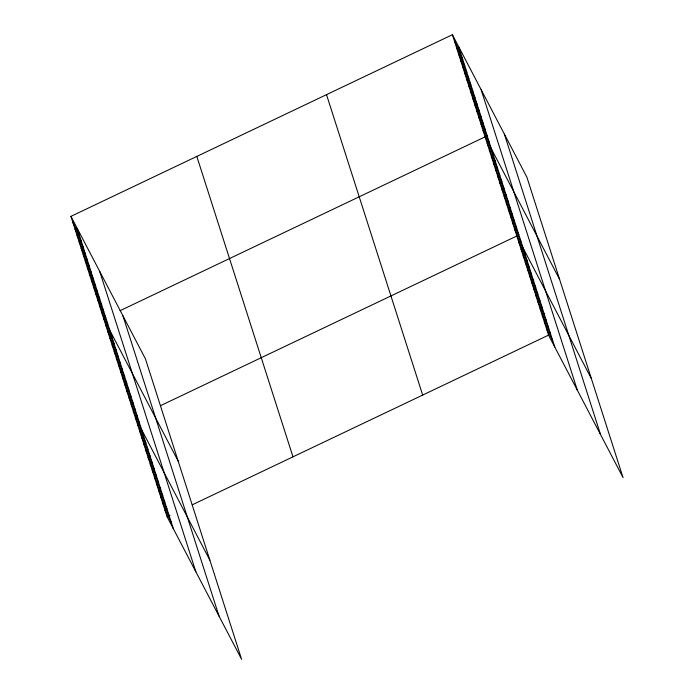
<?xml version="1.0" encoding="UTF-8"?>
<svg xmlns="http://www.w3.org/2000/svg" width="694" height="694" viewBox="0 0 694 694"><rect width="100%" height="100%" fill="white"/><g stroke="black" fill="none" stroke-linecap="round" stroke-linejoin="round"><path stroke-width="1.04" d="M70.944 216.363L145.445 358.876L241.599 659.3L167.098 516.787L70.944 216.363L452.401 34.7L526.902 177.213L623.056 477.637L548.555 335.124L452.401 34.7M105.566 317.583L103.632 318.511L178.132 461.016M120.097 310.669L485.097 136.848L559.598 279.352M137.299 416.73L135.365 417.649L209.866 560.162M160.54 405.66L516.83 235.986L591.331 378.499M167.098 516.787L170.004 515.408M192.273 504.798L548.555 335.124M454.449 41.085L460.66 52.978M456.487 47.47L462.707 59.363M458.534 53.854L464.746 65.748M460.573 60.239L466.793 72.124M462.62 66.624L468.832 78.509M464.659 73L470.879 84.894M466.706 79.385L472.918 91.278M468.745 85.77L474.965 97.663M470.792 92.155L477.012 104.048M472.831 98.539L479.051 110.433M474.878 104.924L481.098 116.818M476.925 111.309L483.137 123.202M478.964 117.694L485.184 129.587M481.011 124.079L487.223 135.972M483.05 130.463L489.27 142.348M487.214 143.458L493.425 155.343M489.322 150.06L495.542 161.954M491.439 156.671L497.659 168.564M493.555 163.281L499.775 175.174M495.672 169.891L501.892 181.785M497.789 176.502L504 188.395M499.906 183.112L506.117 195.005M502.022 189.722L508.234 201.607M504.13 196.333L510.35 208.217M506.247 202.943L512.467 214.828M508.364 209.545L514.584 221.438M510.48 216.155L516.7 228.048M512.597 222.765L518.808 234.659M514.714 229.376L520.925 241.269M518.939 242.596L525.158 254.49M521.055 249.207L527.275 261.091M523.172 255.817L529.392 267.702M525.289 262.427L531.509 274.312M527.405 269.029L533.617 280.923M529.522 275.639L535.733 287.533M531.63 282.25L537.85 294.143M533.747 288.86L539.967 300.754M535.863 295.471L542.083 307.364M537.98 302.081L544.2 313.974M540.097 308.691L546.317 320.576M542.214 315.302L548.425 327.186M544.33 321.903L550.542 333.797M546.438 328.514L552.658 340.407M72.983 222.748L79.203 234.641M75.03 229.133L81.241 241.026M77.069 235.518L83.289 247.411M79.116 241.902L85.327 253.796M81.155 248.287L87.375 260.172M83.202 254.672L89.413 266.557M85.241 261.048L91.461 272.942M87.288 267.433L93.499 279.326M89.326 273.818L95.546 285.711M91.374 280.203L97.594 292.096M93.412 286.587L99.632 298.481M95.46 292.972L101.68 304.866M97.507 299.357L103.718 311.25M99.546 305.742L105.766 317.635M101.593 312.127L107.804 324.02M105.748 325.122L111.968 337.006M107.865 331.732L114.076 343.617M109.982 338.334L116.193 350.227M112.098 344.944L118.31 356.837M114.206 351.554L120.426 363.448M116.323 358.165L122.543 370.058M118.44 364.775L124.66 376.668M120.556 371.385L126.776 383.279M122.673 377.996L128.884 389.881M124.79 384.606L131.001 396.491M126.907 391.208L133.118 403.101M129.015 397.818L135.235 409.712M131.131 404.428L137.351 416.322M133.248 411.039L139.468 422.932M137.481 424.26L143.693 436.153M139.598 430.87L145.809 442.763M141.715 437.48L147.926 449.365M143.823 444.091L150.043 455.975M145.94 450.692L152.16 462.586M148.056 457.303L154.276 469.196M150.173 463.913L156.393 475.806M152.29 470.523L158.501 482.417M154.406 477.134L160.618 489.027M156.514 483.744L162.734 495.637M158.631 490.354L164.851 502.248M160.748 496.965L166.968 508.849M162.864 503.575L169.084 515.46M164.981 510.177L171.201 522.07M504.373 134.107L600.527 434.531M481.15 89.7L577.313 390.123M458.621 46.593L554.775 347.017M326.518 94.653L422.672 395.077M196.818 156.419L292.981 456.843M122.907 315.77L219.061 616.194M99.693 271.363L195.847 571.787M77.155 228.257L173.309 528.681"/></g></svg>
